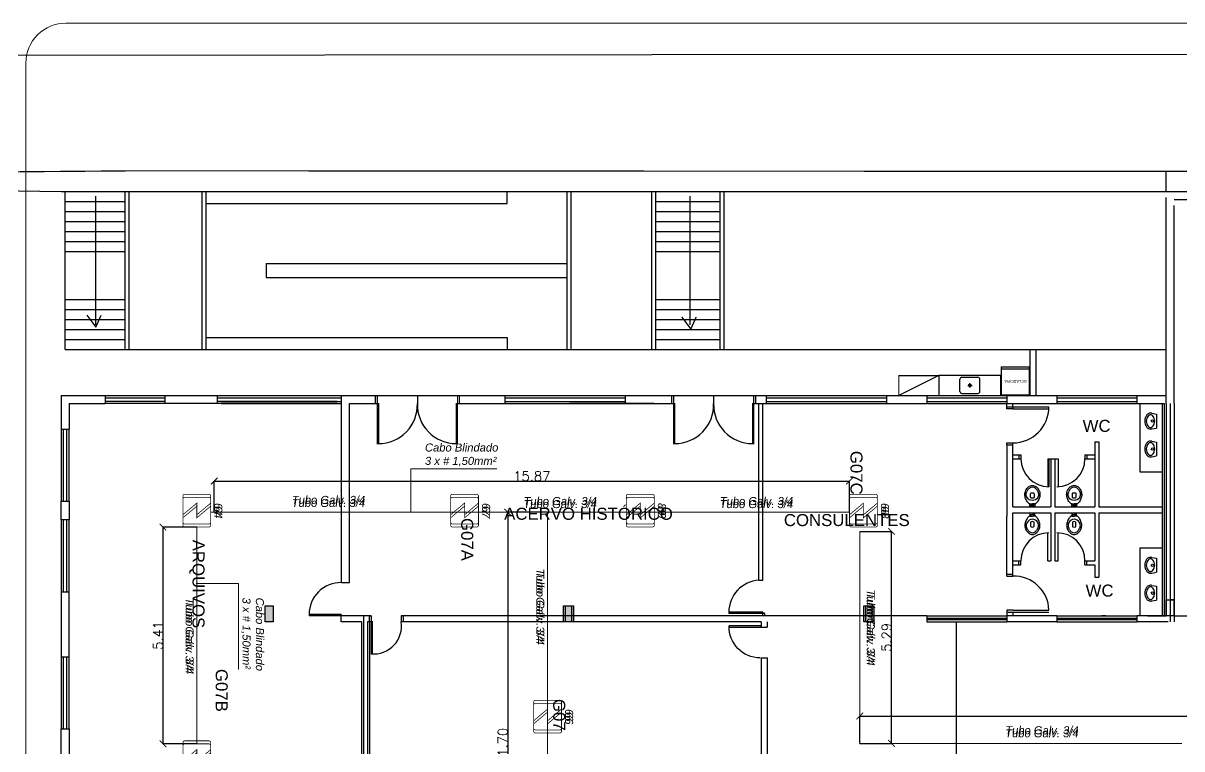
# Model space of a CAD drawing. Header units: metres. Extents: x -331 to 2982, y 362 to 2539.
# Drawn here: x 2868.26 to 2897.21, y 1439.38 to 1457.5 of the extents above; entities that cross this region are included whole.
import ezdxf
from ezdxf.enums import TextEntityAlignment as Align

# ---------------------------------------------------------------- set-up
doc = ezdxf.new("R2010")
doc.units = ezdxf.units.M
doc.layers.get('0').update_dxf_attribs({"color": 251})
doc.layers.get('Defpoints').update_dxf_attribs({"color": 251})
for name, color, linetype in [('CX', 251, 'Continuous'), ('DET. FUMAÇA', 1, 'Continuous'), ('Div', 251, 'Continuous'), ('Pis', 251, 'Continuous')]:
    doc.layers.add(name, color=color, linetype=linetype)
doc.styles.add('ARIAL', font='arial.ttf')
doc.styles.add('COTA', font='simplex.shx')
doc.styles.add('DESTAQUE', font='arial.ttf', dxfattribs={"height": 0.4})
doc.styles.get("Standard").update_dxf_attribs({"font": 'arial.ttf', "height": 0.3})
doc.dimstyles.new('EXEC_75', dxfattribs={"dimscale": 75, "dimtxt": 0.0032, "dimasz": 0.0022, "dimexe": 0, "dimexo": 0, "dimgap": 5e-05, "dimtad": 1, "dimzin": 4, "dimdsep": 46, "dimtxsty": 'COTA', "dimblk": 'ARCHTICK', "dimcen": 0, "dimclrd": 1, "dimclre": 1, "dimclrt": 2, "dimazin": 0, "dimtfac": 1, "dimtix": 1, "dimtmove": 2, "dimatfit": 3, "dimldrblk": 'DOT', "dimfxl": 1, "dimtvp": 1, "dimtolj": 1, "dimtzin": 0, "dimarcsym": 0})

# ---------------------------------------------------------------- blocks, each defined once
blk = doc.blocks.new('PILAR')
for p, q in [((-0.1, 0.2), (0.1, 0.2)), ((-0.1, -0.2), (-0.1, 0.2)), ((0.1, 0.2), (0.1, -0.2)), ((0.1, -0.2), (-0.1, -0.2))]:
    blk.add_line(p, q)
blk.add_solid([(-0.1, -0.2), (-0.1, 0.2), (0.1, -0.2), (0.1, 0.2)])
blk = doc.blocks.new('Detector de fumaça')
at = {"layer": 'DET. FUMAÇA', "linetype": 'Continuous', "lineweight": 15, "const_width": 0.0187}
blk.add_lwpolyline([(774.599, 539.816), (775.249, 539.816, -0.414214), (775.296, 539.769), (775.296, 539.167, -0.414214), (775.249, 539.12), (774.599, 539.12, -0.414214), (774.553, 539.167), (774.553, 539.769, -0.414214)], format="xyb", close=True, dxfattribs=at)
blk.add_lwpolyline([(774.773, 539.816), (775.064, 539.468), (774.773, 539.468), (775.064, 539.12)], dxfattribs=at)
blk = doc.blocks.new('derw')
at = {"layer": 'Div', "color": 2, "linetype": 'Continuous', "lineweight": 15}
blk.add_lwpolyline([(814.419, 2191.53), (814.419, 2192.589), (816.571, 2192.589)], dxfattribs=at)
at = {"layer": 'Div', "color": 2, "linetype": 'Continuous', "lineweight": 15, "insert": (814.772, 2193.224), "char_height": 0.2, "attachment_point": 1}
blk.add_mtext_dynamic_manual_height_columns('{\\fArial|b0|i1|c0|p34;Cabo Blindado \\P3 x # 1,50mm²}', width=13.3188, gutter_width=2.5, heights=[0], dxfattribs=at)
blk = doc.blocks.new('_ARCHTICK')
at = {"color": 0, "linetype": 'ByBlock', "const_width": 0.15}
blk.add_lwpolyline([(-0.5, -0.5), (0.5, 0.5)], dxfattribs=at)
blk = doc.blocks.new('*D108')
at = {"color": 1, "linetype": 'Continuous', "lineweight": -2, "transparency": 16777216}
for p, q in [((2889.166, 1439.515), (2889.166, 1440.198)), ((2889.166, 1440.198), (2928.327, 1440.198)), ((2928.327, 1439.501), (2928.327, 1440.198))]:
    blk.add_line(p, q, dxfattribs=at)
at = {"layer": 'Defpoints', "color": 0, "transparency": 16777216}
for p in [(2928.327, 1440.198), (2889.166, 1439.515), (2928.327, 1439.501)]:
    blk.add_point(p, dxfattribs=at)
at = {"color": 1, "lineweight": -2, "transparency": 16777216, "xscale": 0.165, "yscale": 0.165, "zscale": 0.165, "rotation": 180}
blk.add_blockref('_ARCHTICK', (2889.166, 1440.198), dxfattribs=at)
at = {"color": 1, "lineweight": -2, "transparency": 16777216, "xscale": 0.165, "yscale": 0.165, "zscale": 0.165}
blk.add_blockref('_ARCHTICK', (2928.327, 1440.198), dxfattribs=at)
at = {"color": 2, "lineweight": 15, "transparency": 16777216, "insert": (2908.747, 1440.322), "char_height": 0.24, "attachment_point": 5, "style": 'COTA'}
blk.add_mtext('\\A1;39.16', dxfattribs=at)
blk = doc.blocks.new('_Dot')
at = {"color": 0, "linetype": 'ByBlock', "lineweight": -2}
blk.add_line((-0.5, 0), (-1, 0), dxfattribs=at)
at = {"color": 0, "linetype": 'ByBlock', "const_width": 0.5}
blk.add_lwpolyline([(-0.25, 0, 1), (0.25, 0, 1)], format="xyb", close=True, dxfattribs=at)
blk = doc.blocks.new('*D109')
at = {"color": 1, "linetype": 'Continuous', "lineweight": -2, "transparency": 16777216}
for p, q in [((2889.166, 1444.808), (2889.955, 1444.808)), ((2889.955, 1439.515), (2889.955, 1444.808)), ((2889.166, 1439.515), (2889.955, 1439.515))]:
    blk.add_line(p, q, dxfattribs=at)
at = {"layer": 'Defpoints', "color": 0, "transparency": 16777216}
for p in [(2889.166, 1444.808), (2889.955, 1444.808), (2889.166, 1439.515)]:
    blk.add_point(p, dxfattribs=at)
at = {"color": 1, "lineweight": -2, "transparency": 16777216, "xscale": 0.165, "yscale": 0.165, "zscale": 0.165}
for p, rotation in [((2889.955, 1444.808), 90), ((2889.955, 1439.515), 270)]:
    blk.add_blockref('_ARCHTICK', p, dxfattribs=dict(at, rotation=rotation))
at = {"color": 2, "lineweight": 15, "transparency": 16777216, "insert": (2889.831, 1442.162), "char_height": 0.24, "attachment_point": 5, "rotation": 90, "style": 'COTA'}
blk.add_mtext('\\A1;5.29', dxfattribs=at)
blk = doc.blocks.new('*D110')
at = {"color": 1, "linetype": 'Continuous', "lineweight": -2, "transparency": 16777216}
for p, q in [((2873.036, 1445.289), (2873.036, 1446.065)), ((2873.036, 1446.065), (2888.906, 1446.065)), ((2888.906, 1445.289), (2888.906, 1446.065))]:
    blk.add_line(p, q, dxfattribs=at)
at = {"layer": 'Defpoints', "color": 0, "linetype": 'Continuous', "transparency": 16777216}
for p in [(2888.906, 1446.065), (2873.036, 1445.289), (2888.906, 1445.289)]:
    blk.add_point(p, dxfattribs=at)
at = {"color": 1, "linetype": 'Continuous', "lineweight": -2, "transparency": 16777216, "xscale": 0.165, "yscale": 0.165, "zscale": 0.165, "rotation": 180}
blk.add_blockref('_ARCHTICK', (2873.036, 1446.065), dxfattribs=at)
at = {"color": 1, "linetype": 'Continuous', "lineweight": -2, "transparency": 16777216, "xscale": 0.165, "yscale": 0.165, "zscale": 0.165}
blk.add_blockref('_ARCHTICK', (2888.906, 1446.065), dxfattribs=at)
at = {"color": 2, "linetype": 'Continuous', "lineweight": 15, "transparency": 16777216, "insert": (2880.971, 1446.188), "char_height": 0.24, "attachment_point": 5, "style": 'COTA'}
blk.add_mtext('\\A1;15.87', dxfattribs=at)
blk = doc.blocks.new('*D111')
at = {"color": 1, "linetype": 'Continuous', "lineweight": -2, "transparency": 16777216}
for p, q in [((2872.602, 1444.917), (2871.756, 1444.917)), ((2871.756, 1444.917), (2871.756, 1439.503)), ((2872.602, 1439.503), (2871.756, 1439.503))]:
    blk.add_line(p, q, dxfattribs=at)
at = {"layer": 'Defpoints', "color": 0, "transparency": 16777216}
for p in [(2872.602, 1444.917), (2871.756, 1439.503), (2872.602, 1439.503)]:
    blk.add_point(p, dxfattribs=at)
at = {"color": 1, "lineweight": -2, "transparency": 16777216, "xscale": 0.165, "yscale": 0.165, "zscale": 0.165}
for p, rotation in [((2871.756, 1444.917), 90), ((2871.756, 1439.503), 270)]:
    blk.add_blockref('_ARCHTICK', p, dxfattribs=dict(at, rotation=rotation))
at = {"color": 2, "lineweight": 15, "transparency": 16777216, "insert": (2871.632, 1442.21), "char_height": 0.24, "attachment_point": 5, "rotation": 90, "style": 'COTA'}
blk.add_mtext('\\A1;5.41', dxfattribs=at)
blk = doc.blocks.new('*D112')
at = {"color": 1, "linetype": 'Continuous', "lineweight": -2, "transparency": 16777216}
for p, q in [((2881.364, 1445.289), (2880.367, 1445.289)), ((2880.367, 1445.289), (2880.367, 1433.592)), ((2881.016, 1433.592), (2880.367, 1433.592))]:
    blk.add_line(p, q, dxfattribs=at)
at = {"layer": 'Defpoints', "color": 0, "transparency": 16777216}
for p in [(2881.364, 1445.289), (2880.367, 1433.592), (2881.016, 1433.592)]:
    blk.add_point(p, dxfattribs=at)
at = {"color": 1, "lineweight": -2, "transparency": 16777216, "xscale": 0.165, "yscale": 0.165, "zscale": 0.165}
for p, rotation in [((2880.367, 1445.289), 90), ((2880.367, 1433.592), 270)]:
    blk.add_blockref('_ARCHTICK', p, dxfattribs=dict(at, rotation=rotation))
at = {"color": 2, "lineweight": 15, "transparency": 16777216, "insert": (2880.243, 1439.44), "char_height": 0.24, "attachment_point": 5, "rotation": 90, "style": 'COTA'}
blk.add_mtext('\\A1;11.70', dxfattribs=at)
blk = doc.blocks.new('porta .8')
at = {"layer": 'CX', "ltscale": 8}
blk.add_lwpolyline([(0.03, 0), (0, 0), (0, 0.8), (0.03, 0.8)], close=True, dxfattribs=at)
at = {"layer": 'CX', "color": 1, "ltscale": 8}
blk.add_arc((0.029, 0.03), 0.771, 0, 92.1894, dxfattribs=at)
blk = doc.blocks.new('LAVAT-P')
for p, q in [((-0.194, -0.138), (-0.174, -0.02)), ((-0.174, -0.02), (0.174, -0.02)), ((0.194, -0.138), (0.174, -0.02))]:
    blk.add_line(p, q)
blk.add_lwpolyline([(-0.197, -0.172, 0.130645), (-0.184, -0.224, 0.106519), (-0.14, -0.273, 0.084024), (-0.078, -0.304, 0.072973), (0, -0.315, 0.072973), (0.078, -0.304, 0.084024), (0.14, -0.273, 0.106519), (0.184, -0.224, 0.130645), (0.198, -0.172, 0.130645)], format="xyb")
blk.add_lwpolyline([(0.16, -0.172, 0.130645), (0.151, -0.139, 0.106519), (0.117, -0.102, 0.084024), (0.067, -0.077, 0.072973), (0, -0.067, 0.072973), (-0.067, -0.077, 0.084024), (-0.117, -0.102, 0.106519), (-0.151, -0.139, 0.130645), (-0.159, -0.172, 0.130645), (-0.151, -0.205, 0.106519), (-0.117, -0.242, 0.084024), (-0.067, -0.267, 0.072973), (0, -0.277, 0.072973), (0.067, -0.267, 0.084024), (0.117, -0.242, 0.106519), (0.151, -0.205, 0.130645)], format="xyb", close=True)
blk.add_circle((0, -0.121), 0.03)
for start, end in [(170, 180), (360, 10)]:
    blk.add_arc((0, -0.172), 0.198, start, end)
blk = doc.blocks.new('BACIA')
for p, q in [((-0.069, -0.15), (-0.074, -0.15)), ((-0.062, -0.15), (-0.069, -0.15)), ((-0.062, -0.092), (-0.062, -0.15)), ((0, -0.08), (-0.052, -0.08)), ((0.052, -0.08), (0, -0.08)), ((0.032, -0.115), (0, -0.115)), ((0.036, -0.142), (0.036, -0.131)), ((0.062, -0.15), (0.062, -0.092)), ((0.069, -0.15), (0.062, -0.15)), ((0.074, -0.15), (0.069, -0.15)), ((-0.118, -0.489), (-0.136, -0.454)), ((-0.044, -0.304), (-0.044, -0.4)), ((0.044, -0.4), (0.044, -0.304)), ((0.118, -0.489), (0.136, -0.454))]:
    blk.add_line(p, q)
for points in [[(-0.062, -0.15), (0, -0.15)], [(0.062, -0.15), (0, -0.15)]]:
    blk.add_lwpolyline(points)
blk.add_lwpolyline([(-0.044, -0.15, 0.380199), (-0.036, -0.142), (-0.036, -0.131, 0.087349), (-0.037, -0.127, -0.172037), (-0.037, -0.118, -0.102747), (-0.036, -0.116, -0.167994), (-0.032, -0.115), (0, -0.115)], format="xyb")
for centre, radius, start, end in [((0.145, -0.398), 0.335, 145.8476, 164.7475), ((0.001, -0.386), 0.154, 90.2488, 150.3441), ((0.132, -0.391), 0.32, 131.9479, 145.5381), ((-0.075, -0.16), 0.0102, 88.3086, 135.2439), ((-0.051, -0.092), 0.0118, 93.6802, 181.2989), ((0, -0.356), 0.0683, 49.3118, 130.6882), ((-0.001, -0.386), 0.154, 29.6559, 89.7512), ((0.032, -0.122), 0.00666, 53.8977, 92.0428), ((0.032, -0.121), 0.00592, 22.5984, 46.064), ((0.048, -0.132), 0.0119, 155.9796, 175.9479), ((0.044, -0.142), 0.00832, 182.0149, 265.282), ((0.025, -0.123), 0.0131, 340.3418, 19.3875), ((0.051, -0.092), 0.0118, 358.7011, 86.3198), ((0.075, -0.16), 0.0102, 44.7561, 91.6914), ((-0.132, -0.391), 0.32, 34.4619, 48.0521), ((-0.145, -0.398), 0.335, 15.2525, 34.1524), ((0.055, -0.38), 0.243, 163.2378, 187.0453), ((0.06, -0.382), 0.248, 186.483, 211.073), ((-0.008, -0.384), 0.146, 149.7019, 190.4456), ((0.076, -0.369), 0.268, 211.6809, 231.8397), ((0.003, -0.383), 0.157, 190.028, 206.9274), ((0.076, -0.369), 0.228, 211.6809, 231.8397), ((0, -0.461), 0.109, 233.0019, 270.1282), ((-0.02, -0.4), 0.0241, 179.1095, 246.4896), ((0, -0.343), 0.0846, 249.2223, 290.7777), ((0, -0.461), 0.109, 269.8718, 306.9981), ((0.02, -0.4), 0.0241, 293.5104, 0.8905), ((-0.076, -0.369), 0.228, 308.1603, 328.3191), ((-0.076, -0.369), 0.268, 308.1603, 328.3191), ((0.008, -0.384), 0.146, 349.5544, 30.2981), ((-0.003, -0.383), 0.157, 333.0726, 349.972), ((-0.06, -0.382), 0.248, 328.927, 353.517), ((-0.055, -0.38), 0.243, 352.9547, 16.7622), ((0, -0.461), 0.149, 233.0019, 270.1282), ((0, -0.461), 0.149, 269.8718, 306.9981)]:
    blk.add_arc(centre, radius, start, end)

msp = doc.modelspace()

# ---------------------------------------------------------------- linework, layer by layer
at = {"lineweight": 0}
for p, q in [((2884.072, 1453.05), (2885.672, 1453.05)), ((2884.072, 1452.8), (2885.672, 1452.8)), ((2884.072, 1452.55), (2885.672, 1452.55)), ((2884.072, 1452.3), (2885.672, 1452.3)), ((2884.072, 1450.6), (2885.672, 1450.6)), ((2884.072, 1450.35), (2885.672, 1450.35)), ((2884.072, 1450.1), (2885.672, 1450.1)), ((2884.714, 1450.161), (2884.942, 1449.857)), ((2884.942, 1449.857), (2885.076, 1450.161)), ((2884.072, 1449.85), (2885.672, 1449.85)), ((2884.072, 1449.6), (2885.672, 1449.6)), ((2892.675, 1448.7), (2891.137, 1448.7)), ((2891.663, 1448.307, -53.164), (2891.663, 1448.607, -53.164)), ((2891.713, 1448.657, -53.164), (2892.113, 1448.657, -53.164)), ((2892.163, 1448.307, -53.164), (2892.163, 1448.607, -53.164)), ((2891.858, 1448.457, -53.164), (2891.968, 1448.457, -53.164)), ((2891.913, 1448.402, -53.164), (2891.913, 1448.512, -53.164)), ((2877.112, 1448.2), (2879.112, 1448.2)), ((2884.022, 1448.2), (2884.153, 1448.2)), ((2884.462, 1448.2), (2884.462, 1448)), ((2884.512, 1448.2), (2886.512, 1448.2)), ((2886.562, 1448.2), (2886.827, 1448.2)), ((2886.562, 1448), (2886.562, 1448.2)), ((2891.713, 1448.257, -53.164), (2892.113, 1448.257, -53.164)), ((2884.022, 1448), (2884.153, 1448)), ((2884.153, 1448), (2884.219, 1448)), ((2886.562, 1448), (2886.827, 1448)), ((2892.038, 1448), (2892.188, 1448)), ((2869.412, 1445.1), (2869.212, 1445.1)), ((2869.212, 1443.3), (2869.412, 1443.3))]:
    msp.add_line(p, q, dxfattribs=at)
at = {"lineweight": 0, "ltscale": 8}
for p, q in [((2892.697, 1448.916), (2893.397, 1448.916)), ((2892.697, 1448.866), (2893.397, 1448.866)), ((2892.697, 1448.216), (2893.397, 1448.216))]:
    msp.add_line(p, q, dxfattribs=at)
at = {"lineweight": 0}
msp.add_lwpolyline([(2692.518, 1267.281), (2886.962, 1268.097, 0.414222), (2891.963, 1273.083, 0.000679), (2891.975, 1306.701), (2900.167, 1306.701), (2900.767, 1306.701), (2900.767, 1305.727, 0.742789), (2904.471, 1304.872), (2905.781, 1308.262), (2912.682, 1330.97), (2930.662, 1369.788), (2936.383, 1381.538), (2959.535, 1425.137), (2972.498, 1447.641), (2973.386, 1449.183), (2974.618, 1451.303, 0.577621), (2973.155, 1453.859), (2919.448, 1453.786), (2871.128, 1453.815), (2844.526, 1453.596), (2835.976, 1453.544), (2739.49, 1452.841)], format="xyb", dxfattribs=at)
msp.add_circle((2891.913, 1448.457, -53.164), 0.035, dxfattribs=at)
for centre, radius, start, end in [((2891.713, 1448.607, -53.164), 0.05, 90, 180), ((2892.113, 1448.607, -53.164), 0.05, 0, 90), ((2891.713, 1448.307, -53.164), 0.05, 180, 270), ((2891.913, 1448.475, -53.164), 0.0175, 90, 270), ((2891.913, 1448.44, -53.164), 0.0175, 270, 90), ((2892.113, 1448.307, -53.164), 0.05, 270, 0)]:
    msp.add_arc(centre, radius, start, end, dxfattribs=at)
at = {"layer": 'Div', "color": 150, "linetype": 'Continuous', "lineweight": 0}
for p, q in [((2888.906, 1445.289), (2872.949, 1445.289)), ((2881.364, 1433.963), (2881.364, 1445.289)), ((2872.602, 1444.917), (2872.602, 1439.503))]:
    msp.add_line(p, q, dxfattribs=at)
at = {"layer": 'Div', "color": 230, "linetype": 'Continuous', "lineweight": 0}
msp.add_lwpolyline([(2868.332, 1406.738), (2868.332, 1456.502, -0.414214), (2869.332, 1457.502), (2981.073, 1457.502, -0.573634), (2981.945, 1456.011), (2936.695, 1375.576, -0.270944), (2935.824, 1375.066), (2919.103, 1375.066, -0.27519), (2918.224, 1375.589), (2902.169, 1405.215, 0.27519), (2901.29, 1405.738), (2869.332, 1405.738, -0.414214)], format="xyb", close=True, dxfattribs=at)
at = {"layer": 'Div', "color": 150, "linetype": 'Continuous', "lineweight": 0}
msp.add_lwpolyline([(2897.205, 1439.515), (2889.166, 1439.515), (2889.166, 1444.808)], dxfattribs=at)
at = {"layer": 'Pis'}
for p, q in [((2883.971, 1456.709), (2849.355, 1456.672)), ((2914.961, 1456.741), (2883.971, 1456.709)), ((2914.478, 1453.763), (2896.812, 1453.801)), ((2896.812, 1453.3), (2896.812, 1453.801)), ((2844.526, 1453.596), (2869.212, 1453.3)), ((2869.212, 1453.3), (2896.812, 1453.3)), ((2869.312, 1449.35), (2869.312, 1453.3)), ((2870.812, 1449.35), (2870.812, 1453.3)), ((2870.912, 1449.35), (2870.912, 1453.3)), ((2872.737, 1449.35), (2872.737, 1453.3)), ((2872.837, 1449.35), (2872.837, 1453.3)), ((2880.357, 1453), (2880.357, 1453.3)), ((2881.857, 1449.35), (2881.857, 1453.3)), ((2881.957, 1449.35), (2881.957, 1453.3)), ((2883.972, 1449.35), (2883.972, 1453.3)), ((2884.072, 1449.35), (2884.072, 1453.3)), ((2885.672, 1449.35), (2885.672, 1453.3)), ((2885.772, 1449.35), (2885.772, 1453.3)), ((2896.812, 1453.3), (2919.512, 1453.3)), ((2869.312, 1453.05), (2870.812, 1453.05)), ((2870.071, 1453.185), (2870.071, 1449.971)), ((2872.837, 1453), (2880.357, 1453)), ((2884.072, 1453.05), (2885.672, 1453.05)), ((2884.915, 1453.185), (2884.915, 1449.971)), ((2896.812, 1448.2), (2896.812, 1453.15)), ((2896.812, 1448), (2896.812, 1453.15)), ((2897.012, 1453.1), (2904.317, 1453.1)), ((2897.012, 1448.2), (2897.012, 1452.95)), ((2897.012, 1448), (2897.012, 1452.95)), ((2869.312, 1452.8), (2870.812, 1452.8)), ((2884.072, 1452.8), (2885.672, 1452.8)), ((2869.312, 1452.55), (2870.812, 1452.55)), ((2884.072, 1452.55), (2885.672, 1452.55)), ((2869.312, 1452.3), (2870.812, 1452.3)), ((2884.072, 1452.3), (2885.672, 1452.3)), ((2869.312, 1452.05), (2870.812, 1452.05)), ((2869.312, 1451.8), (2870.812, 1451.8)), ((2884.072, 1452.05), (2885.672, 1452.05)), ((2884.072, 1451.8), (2885.672, 1451.8)), ((2874.337, 1451.5), (2874.337, 1451.15)), ((2874.337, 1451.5), (2881.857, 1451.5)), ((2874.337, 1451.15), (2881.857, 1451.15)), ((2869.312, 1450.6), (2870.812, 1450.6)), ((2869.312, 1450.35), (2870.812, 1450.35)), ((2884.072, 1450.6), (2885.672, 1450.6)), ((2884.072, 1450.35), (2885.672, 1450.35)), ((2869.312, 1450.1), (2870.812, 1450.1)), ((2869.852, 1450.211), (2870.08, 1449.906)), ((2870.08, 1449.906), (2870.213, 1450.211)), ((2884.072, 1450.1), (2885.672, 1450.1)), ((2884.714, 1450.161), (2884.942, 1449.857)), ((2884.942, 1449.857), (2885.076, 1450.161)), ((2869.312, 1449.85), (2870.812, 1449.85)), ((2884.072, 1449.85), (2885.672, 1449.85)), ((2869.312, 1449.6), (2870.812, 1449.6)), ((2872.837, 1449.65), (2880.357, 1449.65)), ((2880.357, 1449.65), (2880.357, 1449.35)), ((2884.072, 1449.6), (2885.672, 1449.6)), ((2869.312, 1449.35), (2896.812, 1449.35)), ((2893.422, 1448.2), (2893.422, 1449.35)), ((2893.572, 1448.2), (2893.572, 1449.35)), ((2892.697, 1448.916), (2892.697, 1448.216)), ((2892.697, 1448.916), (2893.397, 1448.916)), ((2893.397, 1448.916), (2893.397, 1448.216)), ((2891.137, 1448.7), (2890.137, 1448.2)), ((2892.675, 1448.7), (2891.137, 1448.7)), ((2891.137, 1448.7), (2891.137, 1448.2)), ((2891.663, 1448.307, -53.164), (2891.663, 1448.607, -53.164)), ((2891.713, 1448.657, -53.164), (2892.113, 1448.657, -53.164)), ((2892.163, 1448.307, -53.164), (2892.163, 1448.607, -53.164)), ((2892.675, 1448.7), (2892.675, 1448.2)), ((2892.697, 1448.866), (2893.397, 1448.866)), ((2893.422, 1448.2), (2893.422, 1448.7)), ((2891.858, 1448.457, -53.164), (2891.968, 1448.457, -53.164)), ((2891.913, 1448.402, -53.164), (2891.913, 1448.512, -53.164)), ((2869.212, 1448.2), (2869.212, 1447.36)), ((2869.212, 1448.2), (2870.312, 1448.2)), ((2870.312, 1448.2), (2870.312, 1448)), ((2870.312, 1448.2), (2871.802, 1448.2)), ((2870.312, 1448.145), (2871.802, 1448.145)), ((2871.802, 1448.055), (2870.312, 1448.055)), ((2871.802, 1448.2), (2871.802, 1448)), ((2871.802, 1448.2), (2873.502, 1448.2)), ((2873.108, 1448.2), (2873.108, 1448)), ((2873.108, 1448.2), (2876.108, 1448.2)), ((2873.108, 1448.145), (2876.108, 1448.145)), ((2876.108, 1448.055), (2873.108, 1448.055)), ((2873.213, 1448.2), (2876.213, 1448.2)), ((2873.213, 1448.145), (2876.213, 1448.145)), ((2873.213, 1448.055), (2876.213, 1448.055)), ((2876.213, 1448.2), (2877.062, 1448.2)), ((2876.213, 1448), (2876.213, 1448.2)), ((2877.062, 1448), (2877.062, 1448.2)), ((2877.112, 1448.2), (2879.112, 1448.2)), ((2878.112, 1448.2), (2878.112, 1448)), ((2879.162, 1448.2), (2880.307, 1448.2)), ((2879.162, 1448), (2879.162, 1448.2)), ((2880.307, 1448), (2880.307, 1448.2)), ((2880.307, 1448.2), (2883.307, 1448.2)), ((2880.307, 1448.145), (2883.307, 1448.145)), ((2880.307, 1448.055), (2883.307, 1448.055)), ((2881.912, 1448.2), (2882.502, 1448.2)), ((2882.502, 1448.2), (2884.022, 1448.2)), ((2883.307, 1448), (2883.307, 1448.2)), ((2883.307, 1448.2), (2884.462, 1448.2)), ((2884.022, 1448.2), (2884.153, 1448.2)), ((2884.462, 1448.2), (2884.462, 1448)), ((2884.512, 1448.2), (2886.512, 1448.2)), ((2885.512, 1448.2), (2885.512, 1448)), ((2886.562, 1448.2), (2886.827, 1448.2)), ((2886.562, 1448), (2886.562, 1448.2)), ((2886.827, 1448.2), (2886.827, 1448)), ((2886.827, 1448.2), (2889.827, 1448.2)), ((2886.827, 1448.145), (2889.827, 1448.145)), ((2886.827, 1448.055), (2889.827, 1448.055)), ((2889.827, 1448.2), (2890.837, 1448.2)), ((2889.827, 1448.2), (2889.827, 1448)), ((2890.837, 1448.2), (2892.837, 1448.2)), ((2890.837, 1448.2), (2890.837, 1448)), ((2890.837, 1448.145), (2892.837, 1448.145)), ((2890.837, 1448.055), (2892.837, 1448.055)), ((2891.713, 1448.257, -53.164), (2892.113, 1448.257, -53.164)), ((2892.697, 1448.216), (2893.397, 1448.216)), ((2892.837, 1448.2), (2892.837, 1448)), ((2892.837, 1448.2), (2894.087, 1448.2)), ((2894.087, 1448.2), (2896.087, 1448.2)), ((2894.087, 1448.2), (2894.087, 1448)), ((2894.087, 1448.145), (2896.087, 1448.145)), ((2894.087, 1448.055), (2896.087, 1448.055)), ((2896.087, 1448.2), (2896.812, 1448.2)), ((2896.087, 1448.2), (2896.087, 1448)), ((2869.412, 1448), (2870.312, 1448)), ((2869.412, 1448), (2870.312, 1448)), ((2869.412, 1448), (2869.412, 1447.36)), ((2871.802, 1448), (2870.312, 1448)), ((2873.502, 1448), (2871.802, 1448)), ((2876.108, 1448), (2873.108, 1448)), ((2873.213, 1448), (2876.213, 1448)), ((2876.213, 1443.531), (2876.213, 1448)), ((2876.413, 1448), (2877.062, 1448)), ((2876.413, 1443.531), (2876.413, 1448)), ((2876.812, 1448), (2876.879, 1448)), ((2879.162, 1448), (2880.307, 1448)), ((2880.307, 1448), (2883.307, 1448)), ((2882.502, 1448), (2881.912, 1448)), ((2884.022, 1448), (2882.502, 1448)), ((2883.307, 1448), (2884.462, 1448)), ((2884.022, 1448), (2884.153, 1448)), ((2884.153, 1448), (2884.219, 1448)), ((2886.562, 1448), (2886.827, 1448)), ((2886.641, 1443.59), (2886.641, 1448)), ((2886.741, 1443.59), (2886.741, 1448)), ((2886.827, 1448), (2889.827, 1448)), ((2889.827, 1448), (2890.837, 1448)), ((2890.857, 1448), (2892.857, 1448)), ((2891.732, 1448), (2891.912, 1448)), ((2891.762, 1448), (2891.912, 1448)), ((2892.038, 1448), (2892.188, 1448)), ((2892.837, 1448), (2894.087, 1448)), ((2892.837, 1447.92), (2892.837, 1448)), ((2892.837, 1447.92), (2893.887, 1447.92)), ((2892.837, 1447.92), (2892.987, 1447.92)), ((2892.837, 1447.87), (2892.837, 1447.92)), ((2892.987, 1447.87), (2892.837, 1447.87)), ((2892.987, 1447.92), (2892.987, 1448)), ((2892.987, 1447.92), (2892.987, 1447.87)), ((2892.987, 1447.87), (2893.887, 1447.87)), ((2894.087, 1448), (2896.087, 1448)), ((2895.212, 1448), (2895.312, 1448)), ((2896.087, 1448), (2896.762, 1448)), ((2896.162, 1448), (2896.712, 1448)), ((2896.162, 1448), (2896.162, 1446.3)), ((2896.712, 1448), (2896.712, 1445.425)), ((2896.762, 1448), (2896.762, 1445.425)), ((2896.762, 1448), (2896.762, 1445.425)), ((2896.812, 1448), (2896.812, 1445.425)), ((2896.912, 1448), (2896.912, 1442.55)), ((2897.012, 1448), (2897.012, 1442.55)), ((2869.212, 1447.36), (2869.412, 1447.36)), ((2869.212, 1447.36), (2869.212, 1445.56)), ((2869.267, 1447.36), (2869.267, 1445.56)), ((2869.357, 1445.56), (2869.357, 1447.36)), ((2869.412, 1445.56), (2869.412, 1447.36)), ((2892.837, 1447.02), (2892.987, 1447.02)), ((2892.837, 1446.97), (2892.837, 1447.02)), ((2892.837, 1447.02), (2892.837, 1447.02)), ((2892.837, 1446.97), (2892.837, 1445.188)), ((2892.837, 1446.97), (2892.987, 1446.97)), ((2892.987, 1446.97), (2892.987, 1447.02)), ((2892.987, 1445.425), (2892.987, 1446.97)), ((2895.037, 1447.05), (2895.037, 1445.425)), ((2895.037, 1447.05), (2895.137, 1447.05)), ((2895.137, 1447.05), (2895.137, 1445.425)), ((2892.987, 1446.725), (2893.187, 1446.725)), ((2892.987, 1446.625), (2893.187, 1446.625)), ((2893.137, 1446.725), (2893.137, 1446.625)), ((2893.187, 1446.725), (2893.187, 1446.625)), ((2893.857, 1446.625), (2894.117, 1446.625)), ((2893.857, 1446.625), (2893.857, 1445.925)), ((2893.887, 1446.625), (2893.887, 1445.925)), ((2893.937, 1446.625), (2893.937, 1445.425)), ((2894.037, 1446.625), (2894.037, 1445.425)), ((2894.117, 1446.625), (2894.117, 1445.925)), ((2894.787, 1446.725), (2894.787, 1446.625)), ((2894.787, 1446.725), (2895.037, 1446.725)), ((2894.787, 1446.625), (2895.037, 1446.625)), ((2894.837, 1446.725), (2894.837, 1446.625)), ((2896.162, 1446.3), (2896.712, 1446.3)), ((2869.212, 1445.56), (2869.412, 1445.56)), ((2869.212, 1445.1), (2869.212, 1445.56)), ((2869.412, 1445.56), (2869.412, 1445.1)), ((2892.987, 1445.425), (2893.937, 1445.425)), ((2892.987, 1445.425), (2893.012, 1445.425)), ((2894.037, 1445.425), (2895.037, 1445.425)), ((2895.137, 1445.425), (2896.712, 1445.425)), ((2896.712, 1445.425), (2896.712, 1442.7)), ((2896.762, 1445.425), (2896.762, 1442.7)), ((2896.812, 1445.425), (2896.812, 1442.7)), ((2892.837, 1443.693), (2892.837, 1445.188)), ((2892.987, 1445.275), (2893.012, 1445.275)), ((2892.987, 1445.275), (2893.937, 1445.275)), ((2892.987, 1443.693), (2892.987, 1445.275)), ((2893.937, 1445.275), (2893.937, 1444.075)), ((2894.037, 1445.275), (2895.037, 1445.275)), ((2894.037, 1445.275), (2894.037, 1444.075)), ((2895.037, 1445.275), (2895.037, 1444.075)), ((2895.137, 1445.275), (2896.712, 1445.275)), ((2895.137, 1445.275), (2895.137, 1443.664)), ((2869.412, 1445.1), (2869.212, 1445.1)), ((2869.212, 1445.1), (2869.212, 1443.3)), ((2869.267, 1445.1), (2869.267, 1443.3)), ((2869.357, 1443.3), (2869.357, 1445.1)), ((2869.412, 1443.3), (2869.412, 1445.1)), ((2893.857, 1444.075), (2893.857, 1444.775)), ((2894.117, 1444.075), (2894.117, 1444.775)), ((2896.162, 1444.4), (2896.712, 1444.4)), ((2896.162, 1444.4), (2896.162, 1442.7)), ((2892.987, 1444.075), (2893.187, 1444.075)), ((2892.987, 1443.975), (2893.187, 1443.975)), ((2893.137, 1443.975), (2893.137, 1444.075)), ((2893.187, 1443.975), (2893.187, 1444.075)), ((2893.857, 1444.075), (2893.937, 1444.075)), ((2894.037, 1444.075), (2894.117, 1444.075)), ((2894.787, 1443.975), (2894.787, 1444.075)), ((2894.787, 1444.075), (2895.037, 1444.075)), ((2894.787, 1443.975), (2895.037, 1443.975)), ((2894.837, 1443.975), (2894.837, 1444.075)), ((2895.037, 1443.975), (2895.037, 1443.664)), ((2895.137, 1443.975), (2895.137, 1443.775)), ((2892.837, 1443.743), (2892.987, 1443.743)), ((2892.837, 1443.693), (2892.987, 1443.693)), ((2876.213, 1443.531), (2876.413, 1443.531)), ((2886.641, 1443.59), (2886.741, 1443.59)), ((2895.037, 1443.664), (2895.137, 1443.664)), ((2869.212, 1443.3), (2869.412, 1443.3)), ((2869.212, 1443.3), (2869.212, 1441.68)), ((2869.412, 1441.68), (2869.412, 1443.3)), ((2896.812, 1442.7), (2896.812, 1443.1)), ((2896.812, 1443.1), (2897.012, 1443.1)), ((2896.812, 1443.1), (2897.012, 1443.1)), ((2896.812, 1442.7), (2896.812, 1443.1)), ((2897.012, 1443.1), (2896.912, 1443.1)), ((2897.012, 1443.1), (2897.012, 1442.7)), ((2897.012, 1443.1), (2897.012, 1442.7)), ((2897.012, 1442.7), (2897.012, 1443.1)), ((2892.987, 1442.843), (2892.837, 1442.843)), ((2892.837, 1442.843), (2892.837, 1442.793)), ((2892.987, 1442.843), (2893.887, 1442.843)), ((2876.208, 1442.735), (2875.408, 1442.735)), ((2875.408, 1442.735), (2875.408, 1442.7)), ((2876.208, 1442.7), (2875.408, 1442.7)), ((2876.712, 1442.7), (2876.208, 1442.7)), ((2876.208, 1442.55), (2876.208, 1442.7)), ((2876.712, 1442.55), (2876.208, 1442.55)), ((2876.21, 1442.735), (2876.21, 1442.7)), ((2876.958, 1442.7), (2876.712, 1442.7)), ((2876.712, 1442.55), (2876.712, 1436.2)), ((2876.762, 1442.7), (2876.762, 1436.2)), ((2876.762, 1442.7), (2876.762, 1436.093)), ((2876.862, 1442.55), (2876.862, 1430.95)), ((2876.912, 1442.55), (2876.862, 1442.55)), ((2876.912, 1442.55), (2876.912, 1442.7)), ((2876.912, 1442.7), (2876.958, 1442.7)), ((2876.912, 1442.55), (2876.912, 1431.1)), ((2876.989, 1442.55), (2876.912, 1442.55)), ((2876.989, 1442.55), (2876.912, 1442.55)), ((2876.912, 1442.55), (2876.912, 1442.55)), ((2876.912, 1442.55), (2876.912, 1442.55)), ((2876.958, 1442.7), (2876.958, 1442.55)), ((2877.759, 1442.7), (2877.708, 1442.7)), ((2877.708, 1442.7), (2877.708, 1442.55)), ((2877.759, 1442.55), (2877.708, 1442.55)), ((2890.062, 1442.7), (2877.759, 1442.7)), ((2877.759, 1442.7), (2877.759, 1442.55)), ((2886.702, 1442.55), (2877.759, 1442.55)), ((2886.691, 1442.79), (2885.891, 1442.79)), ((2885.891, 1442.79), (2885.891, 1442.755)), ((2886.741, 1442.755), (2885.891, 1442.755)), ((2886.741, 1442.79), (2885.941, 1442.79)), ((2886.691, 1442.79), (2886.691, 1442.755)), ((2886.702, 1442.55), (2886.702, 1442.419)), ((2886.741, 1442.79), (2886.741, 1442.755)), ((2886.741, 1442.7), (2886.741, 1442.755)), ((2886.791, 1442.755), (2886.741, 1442.755)), ((2886.791, 1442.7), (2886.791, 1442.755)), ((2886.852, 1442.55), (2886.852, 1442.419)), ((2890.837, 1442.7), (2890.062, 1442.7)), ((2890.837, 1442.7), (2892.837, 1442.7)), ((2890.837, 1442.7), (2890.837, 1442.55)), ((2890.837, 1442.645), (2892.837, 1442.645)), ((2890.837, 1442.605), (2892.837, 1442.605)), ((2890.837, 1442.55), (2892.837, 1442.55)), ((2891.582, 1431.303), (2891.582, 1442.541)), ((2892.837, 1442.793), (2892.837, 1442.7)), ((2892.837, 1442.793), (2893.887, 1442.793)), ((2892.837, 1442.7), (2892.837, 1442.55)), ((2894.087, 1442.7), (2892.837, 1442.7)), ((2894.087, 1442.55), (2892.837, 1442.55)), ((2892.987, 1442.793), (2892.987, 1442.7)), ((2894.087, 1442.7), (2896.087, 1442.7)), ((2894.087, 1442.7), (2894.087, 1442.55)), ((2894.087, 1442.645), (2896.087, 1442.645)), ((2894.087, 1442.605), (2896.087, 1442.605)), ((2894.087, 1442.55), (2896.087, 1442.55)), ((2895.312, 1442.7), (2895.212, 1442.7)), ((2895.212, 1442.7), (2895.312, 1442.7)), ((2896.762, 1442.7), (2896.087, 1442.7)), ((2896.087, 1442.7), (2896.087, 1442.55)), ((2896.862, 1442.55), (2896.087, 1442.55)), ((2896.347, 1442.7), (2896.812, 1442.7)), ((2896.812, 1442.7), (2896.696, 1442.7)), ((2897.012, 1442.7), (2896.812, 1442.7)), ((2897.012, 1442.7), (2896.812, 1442.7)), ((2897.012, 1442.7), (2944.412, 1442.7)), ((2886.699, 1442.419), (2886.852, 1442.419)), ((2869.212, 1441.68), (2869.412, 1441.68)), ((2869.212, 1441.68), (2869.212, 1439.88)), ((2869.267, 1441.68), (2869.267, 1439.88)), ((2869.357, 1439.88), (2869.357, 1441.68)), ((2869.412, 1439.88), (2869.412, 1441.68)), ((2886.702, 1441.649), (2886.702, 1431.1)), ((2886.703, 1441.653), (2886.855, 1441.653)), ((2886.852, 1441.653), (2886.852, 1430.95)), ((2869.212, 1439.88), (2869.412, 1439.88)), ((2869.212, 1439.08), (2869.212, 1439.88)), ((2869.412, 1439.88), (2869.412, 1439.08))]:
    msp.add_line(p, q, dxfattribs=at)
at = {"layer": 'Pis', "const_width": 0.03}
msp.add_lwpolyline([(2692.518, 1267.281), (2886.962, 1268.097, 0.414222), (2891.963, 1273.083, 0.000679), (2891.975, 1306.701), (2900.167, 1306.701), (2900.767, 1306.701), (2900.767, 1305.727, 0.742789), (2904.471, 1304.872), (2905.781, 1308.262), (2912.682, 1330.97), (2930.662, 1369.788), (2936.383, 1381.538), (2959.535, 1425.137), (2972.498, 1447.641), (2973.386, 1449.183), (2974.618, 1451.303, 0.577621), (2973.155, 1453.859), (2919.448, 1453.786), (2871.128, 1453.815), (2844.526, 1453.596), (2835.976, 1453.544), (2739.49, 1452.841)], format="xyb", dxfattribs=at)
for points in [[(2890.137, 1448.2), (2891.137, 1448.2), (2891.137, 1448.7), (2890.137, 1448.7)], [(2877.062, 1448), (2877.112, 1448), (2877.112, 1448.2), (2877.062, 1448.2)], [(2877.112, 1447), (2877.142, 1447), (2877.142, 1448), (2877.112, 1448)], [(2879.082, 1447), (2879.112, 1447), (2879.112, 1448), (2879.082, 1448)], [(2879.112, 1448), (2879.162, 1448), (2879.162, 1448.2), (2879.112, 1448.2)], [(2884.462, 1448), (2884.512, 1448), (2884.512, 1448.2), (2884.462, 1448.2)], [(2884.512, 1447), (2884.542, 1447), (2884.542, 1448), (2884.512, 1448)], [(2886.482, 1447), (2886.512, 1447), (2886.512, 1448), (2886.482, 1448)], [(2886.512, 1448), (2886.562, 1448), (2886.562, 1448.2), (2886.512, 1448.2)], [(2876.989, 1442.551), (2876.959, 1442.551), (2876.959, 1441.751), (2876.989, 1441.751)]]:
    msp.add_lwpolyline(points, close=True, dxfattribs=at)
at = {"layer": 'Pis'}
msp.add_circle((2891.913, 1448.457, -53.164), 0.035, dxfattribs=at)
for centre, radius, start, end in [((2891.713, 1448.607, -53.164), 0.05, 90, 180), ((2892.113, 1448.607, -53.164), 0.05, 0, 90), ((2891.713, 1448.307, -53.164), 0.05, 180, 270), ((2891.913, 1448.475, -53.164), 0.0175, 90, 270), ((2891.913, 1448.44, -53.164), 0.0175, 270, 90), ((2892.113, 1448.307, -53.164), 0.05, 270, 0), ((2877.142, 1447.971), 0.97, 270, 1.7449), ((2879.082, 1447.971), 0.97, 178.2551, 270), ((2884.542, 1447.971), 0.97, 270, 1.7449), ((2886.482, 1447.971), 0.97, 178.2551, 270), ((2892.987, 1447.92), 0.9, 270, 360), ((2893.887, 1446.625), 0.7, 180, 270), ((2894.087, 1446.625), 0.7, 270, 0), ((2893.887, 1444.075), 0.7, 90, 180), ((2894.087, 1444.075), 0.7, 360, 90), ((2893.009, 1442.814), 0.879, 1.8695, 91.4036), ((2876.2, 1442.739), 0.792, 89.0166, 180.2362), ((2886.694, 1442.789), 0.803, 93.7835, 179.9117), ((2877.017, 1442.447), 0.699, 265.2844, 8.4306)]:
    msp.add_arc(centre, radius, start, end, dxfattribs=at)

# ---------------------------------------------------------------- block references
at = {"lineweight": 0}
for p in [(2874.412, 1442.75), (2881.862, 1442.75), (2881.912, 1442.75), (2889.362, 1442.75), (2889.412, 1442.75)]:
    msp.add_blockref('PILAR', p, dxfattribs=at)
at = {"layer": 'DET. FUMAÇA', "linetype": 'Continuous', "lineweight": 0, "rotation": 270}
for p in [(2333.134, 2220.289), (2339.822, 2220.289), (2344.213, 2220.289), (2349.786, 2220.289), (2333.134, 2220.213), (2339.822, 2220.213), (2344.213, 2220.213), (2349.786, 2220.213), (2341.896, 2215.144), (2341.896, 2215.068), (2333.134, 2214.132), (2333.134, 2214.056)]:
    msp.add_blockref('Detector de fumaça', p, dxfattribs=at)
at = {"layer": 'Div', "color": 150, "linetype": 'Continuous', "lineweight": 15}
msp.add_blockref('derw', (2063.529, -746.22), dxfattribs=at)
at = {"layer": 'Div', "color": 150, "linetype": 'Continuous', "lineweight": 15, "rotation": 270}
msp.add_blockref('derw', (681.053, 2257.928), dxfattribs=at)
at = {"layer": 'Pis', "rotation": 270}
for p in [(2896.596, 1447.564), (2896.596, 1446.867), (2896.596, 1443.964), (2896.596, 1443.267)]:
    msp.add_blockref('LAVAT-P', p, dxfattribs=at)
at = {"layer": 'Pis', "xscale": -1}
for name, p, rotation in [('BACIA', (2893.474, 1445.348), 180), ('BACIA', (2894.518, 1445.348), 180), ('porta .8', (2886.702, 1442.449), 89.99999999999997)]:
    msp.add_blockref(name, p, dxfattribs=dict(at, rotation=rotation))
at = {"layer": 'Pis'}
for name, p in [('BACIA', (2893.474, 1445.343)), ('BACIA', (2894.518, 1445.343)), ('PILAR', (2874.412, 1442.75)), ('PILAR', (2881.862, 1442.75)), ('PILAR', (2881.912, 1442.75)), ('PILAR', (2889.362, 1442.75)), ('PILAR', (2889.412, 1442.75))]:
    msp.add_blockref(name, p, dxfattribs=at)

# ---------------------------------------------------------------- texts
at = {"layer": 'Div', "color": 2, "linetype": 'Continuous', "lineweight": 0, "char_height": 0.2, "attachment_point": 1}
for insert in [(2874.974, 1445.696), (2874.974, 1445.62), (2880.762, 1445.667), (2880.762, 1445.591), (2885.665, 1445.667), (2885.665, 1445.591), (2892.796, 1439.943), (2892.796, 1439.867)]:
    msp.add_mtext_dynamic_manual_height_columns('{\\fArial|b0|i1|c0|p34;Tubo Galv. 3/4 }', width=13.3188, gutter_width=2.5, heights=[0], dxfattribs=dict(at, insert=insert))
at = {"layer": 'Div', "color": 3, "linetype": 'Continuous', "lineweight": 0, "char_height": 0.2, "attachment_point": 1, "rotation": 270}
for s, insert in [('{\\fArial|b0|i1|c0|p34;64}', (2873.24, 1445.519)), ('{\\fArial|b0|i1|c0|p34;64}', (2873.24, 1445.443)), ('{\\fArial|b0|i1|c0|p34;67}', (2879.929, 1445.519)), ('{\\fArial|b0|i1|c0|p34;67}', (2879.929, 1445.443)), ('{\\fArial|b0|i1|c0|p34;89}', (2884.319, 1445.519)), ('{\\fArial|b0|i1|c0|p34;89}', (2884.319, 1445.443)), ('{\\fArial|b0|i1|c0|p34;68}', (2889.892, 1445.519)), ('{\\fArial|b0|i1|c0|p34;68}', (2889.892, 1445.443)), ('{\\fArial|b0|i1|c0|p34;66}', (2882.002, 1440.374)), ('{\\fArial|b0|i1|c0|p34;66}', (2882.002, 1440.298))]:
    msp.add_mtext_dynamic_manual_height_columns(s, width=13.3188, gutter_width=2.5, heights=[0], dxfattribs=dict(at, insert=insert))
at = {"layer": 'Div', "color": 2, "linetype": 'Continuous', "lineweight": 0, "char_height": 0.2, "attachment_point": 1, "rotation": 270}
for insert in [(2881.282, 1443.884), (2881.282, 1443.808), (2872.523, 1443.153), (2889.538, 1443.362), (2889.538, 1443.286), (2872.523, 1443.077)]:
    msp.add_mtext_dynamic_manual_height_columns('{\\fArial|b0|i1|c0|p34;Tubo Galv. 3/4 }', width=13.3188, gutter_width=2.5, heights=[0], dxfattribs=dict(at, insert=insert))
at = {"layer": 'Pis', "style": 'DESTAQUE'}
for s, rotation, p in [('WC ', 360, (2894.73, 1447.295)), ('ACERVO HISTÓRICO', 360, (2880.279, 1445.099)), ('CONSULENTES', 360, (2887.266, 1444.942)), ('ARQUIVOS', 270, (2872.494, 1444.602)), ('WC ', 360, (2894.804, 1443.181))]:
    msp.add_text(s, height=0.3, rotation=rotation, dxfattribs=at).set_placement(p)
at = {"layer": 'Pis', "style": 'ARIAL'}
for s, p in [('G07C', (2888.93, 1446.273)), ('G07A', (2879.206, 1444.608)), ('G07B', (2873.073, 1440.838)), ('G07', (2881.505, 1440.228))]:
    msp.add_text(s, height=0.3, rotation=270, dxfattribs=at).set_placement(p, align=Align.CENTER)
at = {"layer": 'Pis', "insert": (2893.336, 1448.523), "char_height": 0.07, "width": 9.07552, "attachment_point": 1, "rotation": 180}
msp.add_mtext('GELADEIRA', dxfattribs=at)

# ---------------------------------------------------------------- dimensions: what is measured, and where the dimension line sits
at = {"color": 30, "linetype": 'Continuous', "lineweight": 15, "true_color": 0xf8991e}
for base, p1, p2, picture, middle in [((2888.906, 1446.065), (2873.036, 1445.289), (2888.906, 1445.289), '*D110', (2880.971, 1446.188)), ((2928.327, 1440.198), (2889.166, 1439.515), (2928.327, 1439.501), '*D108', (2908.747, 1440.322))]:
    dim = msp.add_linear_dim(base=base, p1=p1, p2=p2, dimstyle='EXEC_75', dxfattribs=at)
    dim.commit()
    dim.dimension.update_dxf_attribs({"geometry": picture, "text_midpoint": middle})
for base, p1, p2, picture, middle in [((2880.367, 1433.592), (2881.364, 1445.289), (2881.016, 1433.592), '*D112', (2880.243, 1439.44)), ((2871.756, 1439.503), (2872.602, 1444.917), (2872.602, 1439.503), '*D111', (2871.632, 1442.21)), ((2889.955, 1444.808), (2889.166, 1439.515), (2889.166, 1444.808), '*D109', (2889.831, 1442.162))]:
    dim = msp.add_linear_dim(base=base, p1=p1, p2=p2, angle=90, dimstyle='EXEC_75', dxfattribs=at)
    dim.commit()
    dim.dimension.update_dxf_attribs({"geometry": picture, "text_midpoint": middle})

doc.saveas('drawing.dxf')
